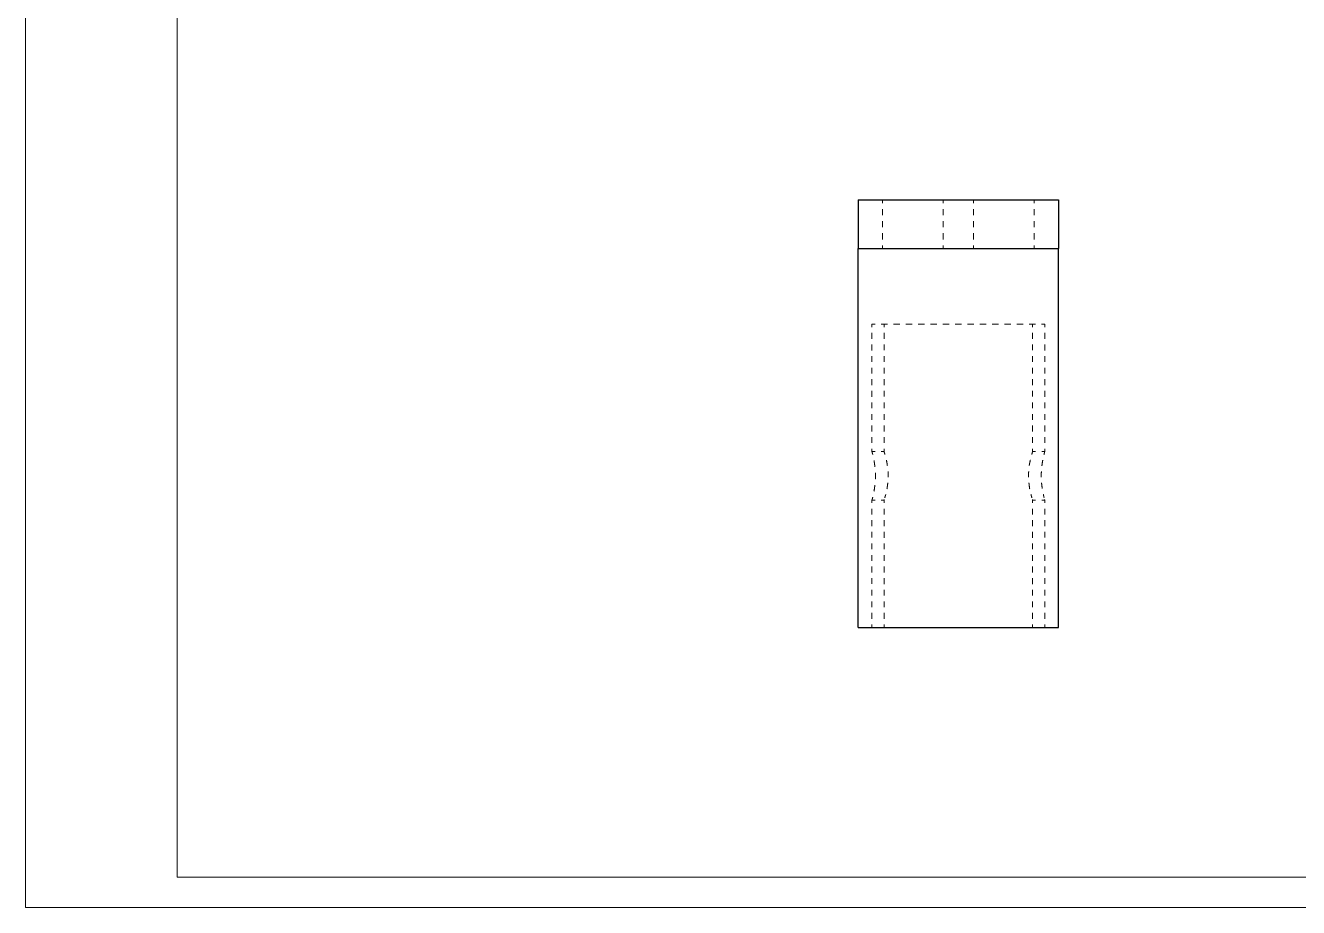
# Model space of a CAD drawing. Header units: millimetres. Extents: x 0 to 420, y 0 to 297.
# Drawn here: x 0 to 210, y 0 to 145.5 of the extents above; entities that cross this region are included whole.
import ezdxf

# ---------------------------------------------------------------- set-up
doc = ezdxf.new("R2010")
doc.units = ezdxf.units.MM
doc.layers.add('101', color=7, linetype='Continuous', true_color=0xffffff)

msp = doc.modelspace()

# ---------------------------------------------------------------- linework, layer by layer
at = {"layer": '101', "color": 133, "linetype": 'Continuous', "lineweight": 18}
for p, q in [((0, 297), (0, 0)), ((25, 292), (25, 5)), ((25, 5), (415, 5)), ((0, 0), (420, 0))]:
    msp.add_line(p, q, dxfattribs=at)
at = {"layer": '101', "color": 252, "linetype": 'Continuous', "lineweight": 25}
for p, q in [((137.38, 116.7), (170.38, 116.7)), ((137.38, 116.7), (137.38, 108.7)), ((170.38, 116.7), (170.38, 108.7)), ((137.38, 108.7), (170.38, 108.7)), ((137.38, 46.2), (137.38, 108.7)), ((170.38, 46.2), (170.38, 108.7)), ((137.38, 46.2), (170.38, 46.2))]:
    msp.add_line(p, q, dxfattribs=at)
at = {"layer": '101', "color": 53, "linetype": 'Continuous', "lineweight": 18}
for p, q in [((141.38, 116.7), (141.38, 116.2)), ((151.38, 116.2), (151.38, 116.7)), ((156.38, 116.7), (156.38, 116.2)), ((166.38, 116.2), (166.38, 116.7)), ((141.38, 115.2), (141.38, 114.2)), ((151.38, 114.2), (151.38, 115.2)), ((156.38, 115.2), (156.38, 114.2)), ((166.38, 114.2), (166.38, 115.2)), ((141.38, 113.2), (141.38, 112.2)), ((151.38, 112.2), (151.38, 113.2)), ((156.38, 113.2), (156.38, 112.2)), ((166.38, 112.2), (166.38, 113.2)), ((141.38, 111.2), (141.38, 110.2)), ((141.38, 109.2), (141.38, 108.7)), ((151.38, 110.2), (151.38, 111.2)), ((151.38, 108.7), (151.38, 109.2)), ((156.38, 111.2), (156.38, 110.2)), ((156.38, 109.2), (156.38, 108.7)), ((166.38, 110.2), (166.38, 111.2)), ((166.38, 108.7), (166.38, 109.2)), ((139.63, 96.2), (139.63, 95.73)), ((139.63, 94.77), (139.63, 93.82)), ((141.63, 96.2), (141.63, 95.73)), ((141.63, 94.77), (141.63, 93.82)), ((148.29, 96.2), (147.27, 96.2)), ((150.32, 96.2), (149.3, 96.2)), ((158.46, 96.2), (157.45, 96.2)), ((160.5, 96.2), (159.48, 96.2)), ((166.13, 95.73), (166.13, 96.2)), ((166.13, 93.82), (166.13, 94.77)), ((168.13, 95.73), (168.13, 96.2)), ((168.13, 93.82), (168.13, 94.77)), ((139.63, 92.86), (139.63, 91.9)), ((141.63, 92.86), (141.63, 91.91)), ((166.13, 91.91), (166.13, 92.86)), ((168.13, 91.9), (168.13, 92.86)), ((139.63, 90.95), (139.63, 89.99)), ((141.63, 90.95), (141.63, 90)), ((166.13, 90), (166.13, 90.95)), ((168.13, 89.99), (168.13, 90.95)), ((139.63, 89.04), (139.63, 88.08)), ((141.63, 89.04), (141.63, 88.09)), ((166.13, 88.09), (166.13, 89.04)), ((168.13, 88.08), (168.13, 89.04)), ((139.63, 87.13), (139.63, 86.17)), ((141.63, 87.13), (141.63, 86.18)), ((166.13, 86.18), (166.13, 87.13)), ((168.13, 86.17), (168.13, 87.13)), ((139.63, 85.22), (139.63, 84.26)), ((141.63, 85.22), (141.63, 84.27)), ((166.13, 84.27), (166.13, 85.22)), ((168.13, 84.26), (168.13, 85.22)), ((139.63, 83.31), (139.63, 82.35)), ((141.63, 83.31), (141.63, 82.36)), ((166.13, 82.36), (166.13, 83.31)), ((168.13, 82.35), (168.13, 83.31)), ((139.63, 81.4), (139.63, 80.44)), ((141.63, 81.4), (141.63, 80.45)), ((166.13, 80.45), (166.13, 81.4)), ((168.13, 80.44), (168.13, 81.4)), ((139.63, 79.49), (139.63, 78.53)), ((141.63, 79.49), (141.63, 78.54)), ((166.13, 78.54), (166.13, 79.49)), ((168.13, 78.53), (168.13, 79.49)), ((139.63, 77.58), (139.63, 76.62)), ((139.63, 75.67), (139.63, 75.19)), ((141.63, 77.58), (141.63, 76.63)), ((141.63, 75.67), (141.63, 75.19)), ((166.13, 76.63), (166.13, 77.58)), ((166.13, 75.19), (166.13, 75.67)), ((168.13, 76.62), (168.13, 77.58)), ((168.13, 75.19), (168.13, 75.67)), ((140.14, 75.2), (139.64, 75.2)), ((141.64, 75.2), (141.14, 75.2)), ((166.63, 75.2), (166.13, 75.2)), ((168.13, 75.2), (167.63, 75.2)), ((139.63, 67.21), (139.63, 66.74)), ((139.64, 67.2), (140.14, 67.2)), ((141.14, 67.2), (141.64, 67.2)), ((141.63, 67.21), (141.63, 66.73)), ((141.75, 67.57), (141.78, 67.69)), ((141.79, 67.71), (141.78, 67.67)), ((141.82, 67.83), (141.81, 67.79)), ((165.94, 67.83), (165.96, 67.79)), ((165.98, 67.71), (165.99, 67.67)), ((166.02, 67.57), (165.98, 67.69)), ((166.13, 66.73), (166.13, 67.21)), ((166.13, 67.2), (166.63, 67.2)), ((167.63, 67.2), (168.13, 67.2)), ((167.97, 67.82), (167.98, 67.78)), ((168, 67.7), (168.01, 67.66)), ((168.04, 67.57), (168, 67.69)), ((168.13, 66.74), (168.13, 67.21)), ((139.63, 65.78), (139.63, 64.83)), ((141.63, 65.78), (141.63, 64.82)), ((166.13, 64.82), (166.13, 65.78)), ((168.13, 64.83), (168.13, 65.78)), ((139.63, 63.87), (139.63, 62.92)), ((141.63, 63.87), (141.63, 62.91)), ((166.13, 62.91), (166.13, 63.87)), ((168.13, 62.92), (168.13, 63.87)), ((139.63, 61.96), (139.63, 61.01)), ((141.63, 61.96), (141.63, 61)), ((166.13, 61), (166.13, 61.96)), ((168.13, 61.01), (168.13, 61.96)), ((139.63, 60.05), (139.63, 59.1)), ((141.63, 60.05), (141.63, 59.09)), ((166.13, 59.09), (166.13, 60.05)), ((168.13, 59.1), (168.13, 60.05)), ((139.63, 58.14), (139.63, 57.19)), ((141.63, 58.14), (141.63, 57.18)), ((166.13, 57.18), (166.13, 58.14)), ((168.13, 57.19), (168.13, 58.14)), ((139.63, 56.23), (139.63, 55.28)), ((141.63, 56.23), (141.63, 55.27)), ((166.13, 55.27), (166.13, 56.23)), ((168.13, 55.28), (168.13, 56.23)), ((139.63, 54.32), (139.63, 53.37)), ((141.63, 54.32), (141.63, 53.36)), ((166.13, 53.36), (166.13, 54.32)), ((168.13, 53.37), (168.13, 54.32)), ((139.63, 52.41), (139.63, 51.46)), ((139.63, 50.5), (139.63, 49.55)), ((141.63, 52.41), (141.63, 51.45)), ((141.63, 50.5), (141.63, 49.55)), ((166.13, 51.45), (166.13, 52.41)), ((166.13, 49.55), (166.13, 50.5)), ((168.13, 51.46), (168.13, 52.41)), ((168.13, 49.55), (168.13, 50.5)), ((139.63, 48.59), (139.63, 47.64)), ((141.63, 48.59), (141.63, 47.64)), ((166.13, 47.64), (166.13, 48.59)), ((168.13, 47.64), (168.13, 48.59)), ((139.63, 46.68), (139.63, 46.2)), ((141.63, 46.68), (141.63, 46.2)), ((166.13, 46.2), (166.13, 46.68)), ((168.13, 46.2), (168.13, 46.68))]:
    msp.add_line(p, q, dxfattribs=at)
for points, knots in [([(140.14, 96.2), (140.05, 96.2), (139.63, 96.2)], [0, 0, 0.186426, 1, 1]), ([(142.18, 96.2), (141.27, 96.2), (141.16, 96.2)], [0, 0, 0.89649, 1, 1]), ([(166.61, 96.2), (165.61, 96.2), (165.59, 96.2)], [0, 0, 0.97886, 1, 1]), ([(168.13, 96.2), (168.03, 96.2), (167.62, 96.2)], [0, 0, 0.204464, 1, 1]), ([(139.77, 74.7), (139.75, 74.77), (139.68, 75.03), (139.64, 75.19)], [0, 0, 0.14383, 0.664693, 1, 1]), ([(140.12, 72.71), (140.1, 72.9), (140.02, 73.46), (139.98, 73.71)], [0, 0, 0.190644, 0.749061, 1, 1]), ([(141.78, 74.74), (141.77, 74.76), (141.69, 75.02), (141.64, 75.19)], [0, 0, 0.050616, 0.621901, 1, 1]), ([(142.18, 72.88), (142.18, 72.89), (142.09, 73.44), (142.01, 73.81)], [0, 0, 0.015173, 0.6024, 1, 1]), ([(165.58, 72.88), (165.58, 72.89), (165.68, 73.44), (165.76, 73.81)], [0, 0, 0.015156, 0.602383, 1, 1]), ([(165.99, 74.74), (166, 74.76), (166.08, 75.02), (166.13, 75.19)], [0, 0, 0.050569, 0.621853, 1, 1]), ([(167.66, 72.87), (167.67, 72.9), (167.75, 73.46), (167.81, 73.81)], [0, 0, 0.035273, 0.631259, 1, 1]), ([(168.01, 74.73), (168.02, 74.77), (168.09, 75.03), (168.13, 75.19)], [0, 0, 0.086224, 0.642134, 1, 1]), ([(140.19, 70.69), (140.2, 71), (140.2, 71.65), (140.2, 71.7)], [0, 0, 0.306703, 0.954054, 1, 1]), ([(142.3, 70.98), (142.3, 71.01), (142.3, 71.66), (142.28, 71.93)], [0, 0, 0.035521, 0.716281, 1, 1]), ([(165.47, 70.98), (165.46, 71.01), (165.47, 71.66), (165.49, 71.93)], [0, 0, 0.03551, 0.716267, 1, 1]), ([(167.56, 70.98), (167.56, 71), (167.57, 71.65), (167.58, 71.92)], [0, 0, 0.024582, 0.715486, 1, 1]), ([(139.97, 68.68), (140.04, 69.07), (140.12, 69.68), (140.12, 69.68)], [0, 0, 0.397031, 0.999236, 1, 1]), ([(142.11, 69.08), (142.21, 69.69), (142.24, 70.03)], [0, 0, 0.64003, 1, 1]), ([(165.65, 69.08), (165.56, 69.69), (165.53, 70.03)], [0, 0, 0.640021, 1, 1]), ([(167.72, 69.09), (167.65, 69.68), (167.61, 70.03)], [0, 0, 0.629149, 1, 1]), ([(139.64, 67.21), (139.63, 67.21), (139.66, 67.29), (139.71, 67.47), (139.76, 67.69)], [0, 0, 0.014797, 0.178661, 0.552349, 1, 1]), ([(141.64, 67.21), (141.63, 67.21), (141.66, 67.28), (141.67, 67.32)], [0, 0, 0.057005, 0.66545, 1, 1]), ([(141.78, 67.69), (141.89, 68.07), (141.91, 68.15)], [0, 0, 0.819926, 1, 1]), ([(165.98, 67.69), (165.88, 68.07), (165.86, 68.15)], [0, 0, 0.819927, 1, 1]), ([(166.13, 67.21), (166.13, 67.21), (166.11, 67.28), (166.1, 67.32)], [0, 0, 0.057119, 0.66554, 1, 1]), ([(168, 67.69), (167.92, 68.07), (167.9, 68.15)], [0, 0, 0.813124, 1, 1]), ([(168.13, 67.21), (168.13, 67.21), (168.11, 67.29), (168.1, 67.32)], [0, 0, 0.058644, 0.708518, 1, 1])]:
    msp.add_open_spline(points, degree=1, knots=knots, dxfattribs=at)
for points in [[(144.21, 96.2), (143.2, 96.2)], [(146.25, 96.2), (145.23, 96.2)], [(152.36, 96.2), (151.34, 96.2)], [(154.39, 96.2), (153.37, 96.2)], [(156.43, 96.2), (155.41, 96.2)], [(162.54, 96.2), (161.52, 96.2)], [(164.57, 96.2), (163.55, 96.2)]]:
    msp.add_open_spline(points, degree=1, dxfattribs=at)

doc.saveas('drawing.dxf')
